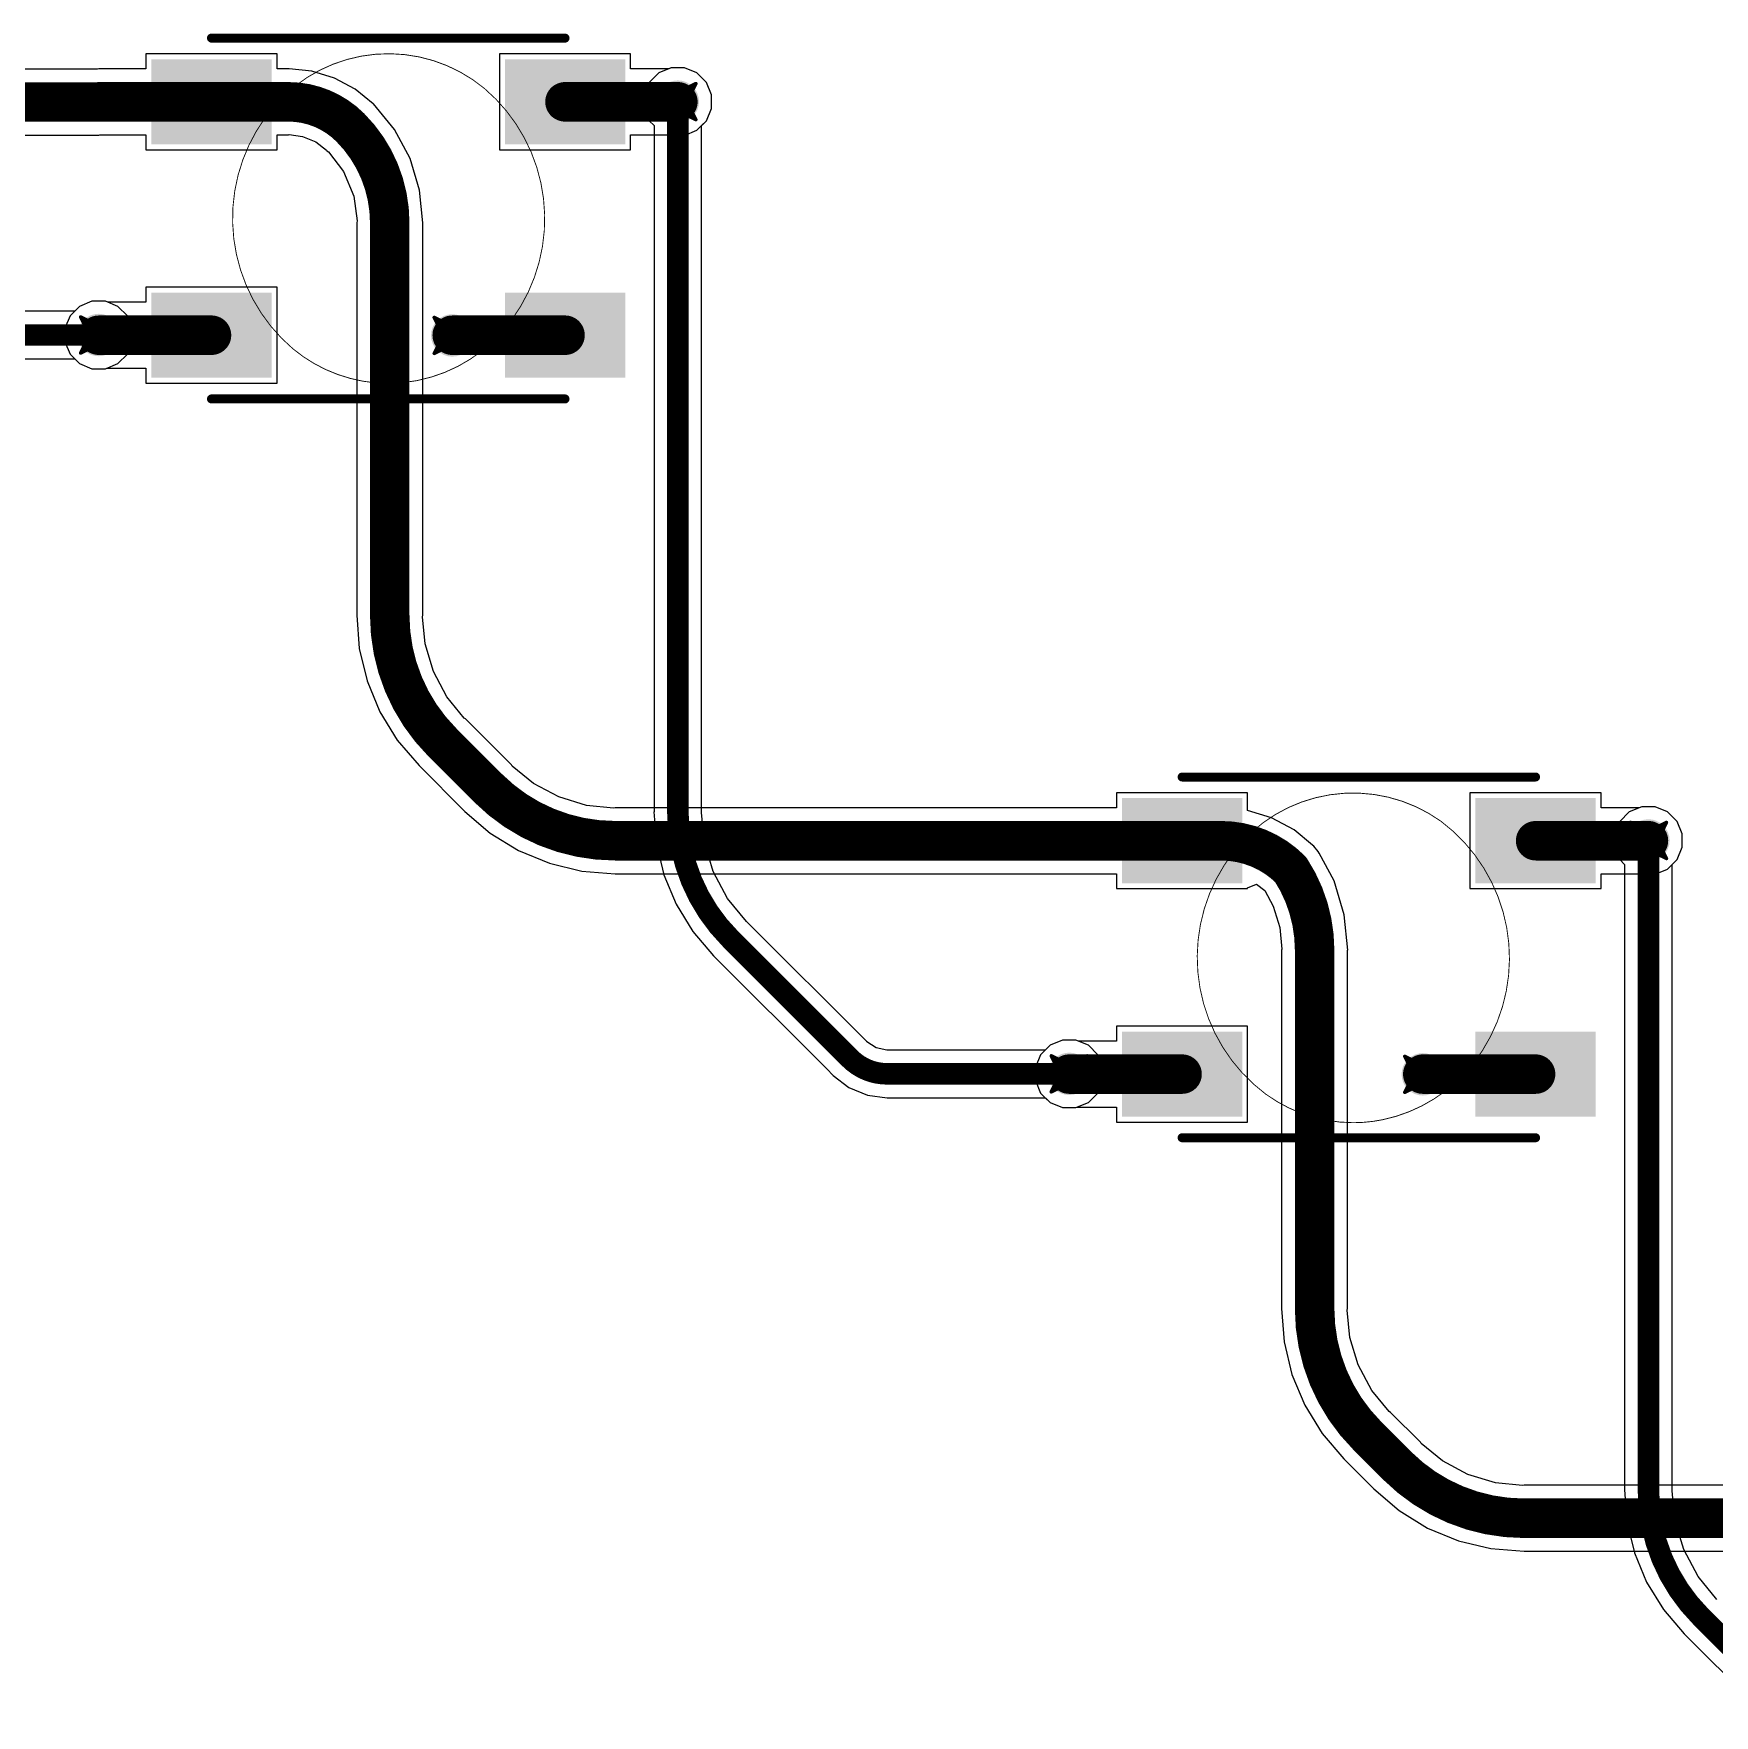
# Model space of a CAD drawing. Header units: inches. Extents: x -11 to 1110, y -7 to 455.
# Drawn here: x 636.42 to 660.19, y 85.65 to 109.43 of the extents above; entities that cross this region are included whole.
import ezdxf

# ---------------------------------------------------------------- set-up
doc = ezdxf.new("R2010")
doc.units = ezdxf.units.IN
for name, color, linetype in [('Bottom Layer', 5, 'Continuous'), ('Drill Drawing', 1, 'Continuous'), ('Mechanical 7', 56, 'Continuous'), ('Top Layer', 1, 'Continuous'), ('Top Overlay', 2, 'Continuous'), ('Top Paste', 8, 'Continuous'), ('Top Solder', 216, 'Continuous'), ('Via Holes', 16, 'Continuous')]:
    doc.layers.add(name, color=color, linetype=linetype)

msp = doc.modelspace()

# ---------------------------------------------------------------- hatches: boundary and pattern name
at = {"layer": 'Bottom Layer'}
h = msp.add_hatch(color=5, dxfattribs=at)
edge = h.paths.add_edge_path()
edge.add_arc((645.527, 108.467), 0.3, 0, 360)
h = msp.add_hatch(color=5, dxfattribs=at)
edge = h.paths.add_edge_path()
edge.add_arc((637.336, 105.167), 0.3, 0, 360)
h = msp.add_hatch(color=5, dxfattribs=at)
edge = h.paths.add_edge_path()
edge.add_arc((642.336, 105.161), 0.3, 0, 360)
h = msp.add_hatch(color=5, dxfattribs=at)
edge = h.paths.add_edge_path()
edge.add_arc((659.254, 98.02), 0.3, 0, 360)
h = msp.add_hatch(color=5, dxfattribs=at)
edge = h.paths.add_edge_path()
edge.add_arc((651.063, 94.72), 0.3, 0, 360)
h = msp.add_hatch(color=5, dxfattribs=at)
edge = h.paths.add_edge_path()
edge.add_arc((656.063, 94.713), 0.3, 0, 360)
at = {"layer": 'Top Layer'}
for points in [[(638.181, 108.964), (639.681, 108.964), (639.681, 107.964), (638.181, 107.964)], [(644.681, 107.964), (643.181, 107.964), (643.181, 108.964), (644.681, 108.964)], [(638.181, 105.664), (639.681, 105.664), (639.681, 104.664), (638.181, 104.664)], [(643.181, 105.664), (644.681, 105.664), (644.681, 104.664), (643.181, 104.664)], [(651.908, 98.516), (653.408, 98.516), (653.408, 97.516), (651.908, 97.516)], [(658.408, 97.516), (656.908, 97.516), (656.908, 98.516), (658.408, 98.516)], [(651.908, 95.216), (653.408, 95.216), (653.408, 94.216), (651.908, 94.216)], [(656.908, 95.216), (658.408, 95.216), (658.408, 94.216), (656.908, 94.216)]]:
    msp.add_hatch(color=1, dxfattribs=at).paths.add_polyline_path(points)
h = msp.add_hatch(color=1, dxfattribs=at)
edge = h.paths.add_edge_path()
edge.add_arc((645.527, 108.467), 0.3, 0, 360)
h = msp.add_hatch(color=1, dxfattribs=at)
edge = h.paths.add_edge_path()
edge.add_arc((637.336, 105.167), 0.3, 0, 360)
h = msp.add_hatch(color=1, dxfattribs=at)
edge = h.paths.add_edge_path()
edge.add_arc((642.336, 105.161), 0.3, 0, 360)
h = msp.add_hatch(color=1, dxfattribs=at)
edge = h.paths.add_edge_path()
edge.add_arc((659.254, 98.02), 0.3, 0, 360)
h = msp.add_hatch(color=1, dxfattribs=at)
edge = h.paths.add_edge_path()
edge.add_arc((651.063, 94.72), 0.3, 0, 360)
h = msp.add_hatch(color=1, dxfattribs=at)
edge = h.paths.add_edge_path()
edge.add_arc((656.063, 94.713), 0.3, 0, 360)
at = {"layer": 'Top Paste'}
for points in [[(638.181, 108.964), (639.681, 108.964), (639.681, 107.964), (638.181, 107.964)], [(644.681, 107.964), (643.181, 107.964), (643.181, 108.964), (644.681, 108.964)], [(638.181, 105.664), (639.681, 105.664), (639.681, 104.664), (638.181, 104.664)], [(643.181, 105.664), (644.681, 105.664), (644.681, 104.664), (643.181, 104.664)], [(651.908, 98.516), (653.408, 98.516), (653.408, 97.516), (651.908, 97.516)], [(658.408, 97.516), (656.908, 97.516), (656.908, 98.516), (658.408, 98.516)], [(651.908, 95.216), (653.408, 95.216), (653.408, 94.216), (651.908, 94.216)], [(656.908, 95.216), (658.408, 95.216), (658.408, 94.216), (656.908, 94.216)]]:
    msp.add_hatch(color=8, dxfattribs=at).paths.add_polyline_path(points)
at = {"layer": 'Top Solder'}
for points in [[(638.08, 109.066), (639.783, 109.066), (639.783, 107.862), (638.08, 107.862)], [(644.783, 107.862), (643.08, 107.862), (643.08, 109.066), (644.783, 109.066)], [(638.08, 105.766), (639.783, 105.766), (639.783, 104.562), (638.08, 104.562)], [(643.08, 105.766), (644.783, 105.766), (644.783, 104.562), (643.08, 104.562)], [(651.807, 98.618), (653.51, 98.618), (653.51, 97.415), (651.807, 97.415)], [(658.51, 97.415), (656.807, 97.415), (656.807, 98.618), (658.51, 98.618)], [(651.807, 95.318), (653.51, 95.318), (653.51, 94.115), (651.807, 94.115)], [(656.807, 95.318), (658.51, 95.318), (658.51, 94.115), (656.807, 94.115)]]:
    msp.add_hatch(color=216, dxfattribs=at).paths.add_polyline_path(points)
at = {"layer": 'Via Holes'}
h = msp.add_hatch(color=7, dxfattribs=at)
edge = h.paths.add_edge_path()
edge.add_arc((645.527, 108.467), 0.15, 0, 360)
h = msp.add_hatch(color=7, dxfattribs=at)
edge = h.paths.add_edge_path()
edge.add_arc((637.336, 105.167), 0.15, 0, 360)
h = msp.add_hatch(color=7, dxfattribs=at)
edge = h.paths.add_edge_path()
edge.add_arc((642.336, 105.161), 0.15, 0, 360)
h = msp.add_hatch(color=7, dxfattribs=at)
edge = h.paths.add_edge_path()
edge.add_arc((659.254, 98.02), 0.15, 0, 360)
h = msp.add_hatch(color=7, dxfattribs=at)
edge = h.paths.add_edge_path()
edge.add_arc((651.063, 94.72), 0.15, 0, 360)
h = msp.add_hatch(color=7, dxfattribs=at)
edge = h.paths.add_edge_path()
edge.add_arc((656.063, 94.713), 0.15, 0, 360)

# ---------------------------------------------------------------- linework, layer by layer
at = {"layer": 'Bottom Layer'}
for p, q in [((645.432, 108.945), (645.256, 108.872)), ((645.622, 108.945), (645.432, 108.945)), ((645.797, 108.872), (645.622, 108.945)), ((645.122, 108.738), (645.049, 108.562)), ((645.256, 108.872), (645.122, 108.738)), ((645.932, 108.738), (645.797, 108.872)), ((646.005, 108.562), (645.932, 108.738)), ((645.049, 108.562), (645.049, 108.372)), ((646.005, 108.372), (646.005, 108.562)), ((645.049, 108.372), (645.122, 108.197)), ((645.122, 108.197), (645.19, 108.128)), ((645.863, 108.128), (645.932, 108.197)), ((645.932, 108.197), (646.005, 108.372)), ((645.19, 108.128), (645.19, 98.424)), ((645.863, 98.424), (645.863, 108.128)), ((637.241, 105.645), (637.065, 105.572)), ((637.431, 105.645), (637.241, 105.645)), ((637.606, 105.572), (637.431, 105.645)), ((636.997, 105.504), (635.633, 105.504)), ((637.065, 105.572), (636.997, 105.504)), ((637.741, 105.438), (637.606, 105.572)), ((637.813, 105.262), (637.741, 105.438)), ((637.813, 105.072), (637.813, 105.262)), ((637.606, 104.762), (637.741, 104.897)), ((637.741, 104.897), (637.813, 105.072)), ((635.633, 104.831), (636.997, 104.831)), ((636.997, 104.831), (637.065, 104.762)), ((637.065, 104.762), (637.241, 104.69)), ((637.241, 104.69), (637.431, 104.69)), ((637.431, 104.69), (637.606, 104.762)), ((659.159, 98.497), (658.983, 98.425)), ((659.349, 98.497), (659.159, 98.497)), ((659.525, 98.425), (659.349, 98.497)), ((645.19, 98.424), (645.188, 98.424)), ((645.188, 98.424), (645.223, 97.974)), ((645.861, 98.41), (645.863, 98.424)), ((645.902, 97.994), (645.861, 98.41)), ((658.849, 98.29), (658.776, 98.115)), ((658.983, 98.425), (658.849, 98.29)), ((659.659, 98.29), (659.525, 98.425)), ((659.732, 98.115), (659.659, 98.29)), ((645.223, 97.974), (645.329, 97.535)), ((646.027, 97.58), (645.902, 97.994)), ((658.776, 98.115), (658.776, 97.925)), ((659.732, 97.925), (659.732, 98.115)), ((658.776, 97.925), (658.849, 97.749)), ((658.849, 97.749), (658.917, 97.681)), ((659.591, 97.681), (659.659, 97.749)), ((659.659, 97.749), (659.732, 97.925)), ((645.329, 97.535), (645.502, 97.117)), ((646.231, 97.198), (646.027, 97.58)), ((658.917, 97.681), (658.917, 88.838)), ((659.591, 88.838), (659.591, 97.681)), ((645.502, 97.117), (645.738, 96.732)), ((646.496, 96.875), (646.231, 97.198)), ((646.509, 96.866), (646.496, 96.875)), ((648.2, 95.175), (646.509, 96.866)), ((645.738, 96.732), (646.031, 96.389)), ((646.031, 96.389), (646.033, 96.39)), ((646.033, 96.39), (647.634, 94.789)), ((648.202, 95.172), (648.2, 95.175)), ((648.331, 95.086), (648.202, 95.172)), ((650.792, 95.125), (650.724, 95.056)), ((650.968, 95.197), (650.792, 95.125)), ((651.158, 95.197), (650.968, 95.197)), ((651.333, 95.125), (651.158, 95.197)), ((651.468, 94.99), (651.333, 95.125)), ((648.483, 95.056), (648.331, 95.086)), ((648.487, 95.056), (648.483, 95.056)), ((650.724, 95.056), (648.487, 95.056)), ((651.54, 94.815), (651.468, 94.99)), ((647.634, 94.789), (647.722, 94.697)), ((647.722, 94.697), (647.722, 94.697)), ((647.722, 94.697), (647.946, 94.525)), ((651.54, 94.625), (651.54, 94.815)), ((647.946, 94.525), (648.207, 94.417)), ((648.207, 94.417), (648.487, 94.38)), ((651.333, 94.315), (651.468, 94.449)), ((651.468, 94.449), (651.54, 94.625)), ((648.487, 94.38), (648.487, 94.383)), ((648.487, 94.383), (650.724, 94.383)), ((650.724, 94.383), (650.792, 94.315)), ((650.792, 94.315), (650.968, 94.242)), ((650.968, 94.242), (651.158, 94.242)), ((651.158, 94.242), (651.333, 94.315)), ((658.917, 88.838), (658.915, 88.838)), ((658.915, 88.838), (658.95, 88.387)), ((659.588, 88.823), (659.591, 88.838)), ((659.629, 88.407), (659.588, 88.823)), ((658.95, 88.387), (659.056, 87.948)), ((659.754, 87.993), (659.629, 88.407)), ((659.958, 87.611), (659.754, 87.993)), ((659.056, 87.948), (659.229, 87.531)), ((659.229, 87.531), (659.465, 87.145)), ((660.223, 87.288), (659.958, 87.611)), ((659.465, 87.145), (659.758, 86.802)), ((659.758, 86.802), (659.76, 86.803)), ((659.76, 86.803), (660.914, 85.649))]:
    msp.add_line(p, q, dxfattribs=at)
for points in [[(645.527, 98.424, 0.305, 0.305, 0), (645.527, 108.467, 0.305, 0.305, 0)], [(635.633, 105.167, 0.305, 0.305, 0), (637.336, 105.167, 0.305, 0.305, 0)], [(646.271, 96.628, 0.305, 0.305, -0.198912), (645.527, 98.424, 0.305, 0.305, 0)], [(659.254, 88.838, 0.305, 0.305, 0), (659.254, 98.02, 0.305, 0.305, 0)], [(646.271, 96.628, 0.305, 0.305, 0), (647.962, 94.937, 0.305, 0.305, 0)], [(648.487, 94.72, 0.305, 0.305, -0.198912), (647.962, 94.937, 0.305, 0.305, 0)], [(648.487, 94.72, 0.305, 0.305, 0), (651.063, 94.72, 0.305, 0.305, 0)], [(659.998, 87.042, 0.305, 0.305, -0.198912), (659.254, 88.838, 0.305, 0.305, 0)], [(659.998, 87.042, 0.305, 0.305, 0), (661.152, 85.887, 0.305, 0.305, 0)]]:
    msp.add_lwpolyline(points, format="xyseb", dxfattribs=at)
for points in [[(645.451, 108.467, 0.152, 0.152, 1), (645.603, 108.467, 0.152, 0.152, 1)], [(637.259, 105.167, 0.152, 0.152, 1), (637.412, 105.167, 0.152, 0.152, 1)], [(645.451, 98.424, 0.152, 0.152, 1), (645.603, 98.424, 0.152, 0.152, 1)], [(645.451, 98.424, 0.152, 0.152, 1), (645.603, 98.424, 0.152, 0.152, 1)], [(659.178, 98.02, 0.152, 0.152, 1), (659.33, 98.02, 0.152, 0.152, 1)], [(646.195, 96.628, 0.152, 0.152, 1), (646.347, 96.628, 0.152, 0.152, 1)], [(646.195, 96.628, 0.152, 0.152, 1), (646.347, 96.628, 0.152, 0.152, 1)], [(647.886, 94.937, 0.152, 0.152, 1), (648.038, 94.937, 0.152, 0.152, 1)], [(647.886, 94.937, 0.152, 0.152, 1), (648.038, 94.937, 0.152, 0.152, 1)], [(648.411, 94.72, 0.152, 0.152, 1), (648.564, 94.72, 0.152, 0.152, 1)], [(648.411, 94.72, 0.152, 0.152, 1), (648.564, 94.72, 0.152, 0.152, 1)], [(650.986, 94.72, 0.152, 0.152, 1), (651.139, 94.72, 0.152, 0.152, 1)], [(659.178, 88.838, 0.152, 0.152, 1), (659.33, 88.838, 0.152, 0.152, 1)], [(659.178, 88.838, 0.152, 0.152, 1), (659.33, 88.838, 0.152, 0.152, 1)], [(659.922, 87.042, 0.152, 0.152, 1), (660.074, 87.042, 0.152, 0.152, 1)], [(659.922, 87.042, 0.152, 0.152, 1), (660.074, 87.042, 0.152, 0.152, 1)]]:
    msp.add_lwpolyline(points, format="xyseb", close=True, dxfattribs=at)
at = {"layer": 'Drill Drawing'}
for points in [[(645.273, 108.721, 0.0508, 0.0508, 0), (645.527, 108.594, 0.0508, 0.0508, 0)], [(645.273, 108.721, 0.0508, 0.0508, 0), (645.4, 108.467, 0.0508, 0.0508, 0)], [(645.527, 108.594, 0.0508, 0.0508, 0), (645.781, 108.721, 0.0508, 0.0508, 0)], [(645.654, 108.467, 0.0508, 0.0508, 0), (645.781, 108.721, 0.0508, 0.0508, 0)], [(645.273, 108.213, 0.0508, 0.0508, 0), (645.4, 108.467, 0.0508, 0.0508, 0)], [(645.654, 108.467, 0.0508, 0.0508, 0), (645.781, 108.213, 0.0508, 0.0508, 0)], [(645.273, 108.213, 0.0508, 0.0508, 0), (645.527, 108.34, 0.0508, 0.0508, 0)], [(645.527, 108.34, 0.0508, 0.0508, 0), (645.781, 108.213, 0.0508, 0.0508, 0)], [(637.082, 105.421, 0.0508, 0.0508, 0), (637.336, 105.294, 0.0508, 0.0508, 0)], [(637.082, 105.421, 0.0508, 0.0508, 0), (637.209, 105.167, 0.0508, 0.0508, 0)], [(637.336, 105.294, 0.0508, 0.0508, 0), (637.59, 105.421, 0.0508, 0.0508, 0)], [(637.463, 105.167, 0.0508, 0.0508, 0), (637.59, 105.421, 0.0508, 0.0508, 0)], [(642.082, 105.415, 0.0508, 0.0508, 0), (642.336, 105.288, 0.0508, 0.0508, 0)], [(642.082, 105.415, 0.0508, 0.0508, 0), (642.209, 105.161, 0.0508, 0.0508, 0)], [(642.336, 105.288, 0.0508, 0.0508, 0), (642.59, 105.415, 0.0508, 0.0508, 0)], [(642.463, 105.161, 0.0508, 0.0508, 0), (642.59, 105.415, 0.0508, 0.0508, 0)], [(637.082, 104.913, 0.0508, 0.0508, 0), (637.209, 105.167, 0.0508, 0.0508, 0)], [(637.463, 105.167, 0.0508, 0.0508, 0), (637.59, 104.913, 0.0508, 0.0508, 0)], [(642.082, 104.907, 0.0508, 0.0508, 0), (642.209, 105.161, 0.0508, 0.0508, 0)], [(642.463, 105.161, 0.0508, 0.0508, 0), (642.59, 104.907, 0.0508, 0.0508, 0)], [(637.082, 104.913, 0.0508, 0.0508, 0), (637.336, 105.04, 0.0508, 0.0508, 0)], [(637.336, 105.04, 0.0508, 0.0508, 0), (637.59, 104.913, 0.0508, 0.0508, 0)], [(642.082, 104.907, 0.0508, 0.0508, 0), (642.336, 105.034, 0.0508, 0.0508, 0)], [(642.336, 105.034, 0.0508, 0.0508, 0), (642.59, 104.907, 0.0508, 0.0508, 0)], [(659, 98.274, 0.0508, 0.0508, 0), (659.254, 98.147, 0.0508, 0.0508, 0)], [(659, 98.274, 0.0508, 0.0508, 0), (659.127, 98.02, 0.0508, 0.0508, 0)], [(659.254, 98.147, 0.0508, 0.0508, 0), (659.508, 98.274, 0.0508, 0.0508, 0)], [(659.381, 98.02, 0.0508, 0.0508, 0), (659.508, 98.274, 0.0508, 0.0508, 0)], [(659, 97.766, 0.0508, 0.0508, 0), (659.127, 98.02, 0.0508, 0.0508, 0)], [(659.381, 98.02, 0.0508, 0.0508, 0), (659.508, 97.766, 0.0508, 0.0508, 0)], [(659, 97.766, 0.0508, 0.0508, 0), (659.254, 97.893, 0.0508, 0.0508, 0)], [(659.254, 97.893, 0.0508, 0.0508, 0), (659.508, 97.766, 0.0508, 0.0508, 0)], [(650.809, 94.974, 0.0508, 0.0508, 0), (651.063, 94.847, 0.0508, 0.0508, 0)], [(650.809, 94.974, 0.0508, 0.0508, 0), (650.936, 94.72, 0.0508, 0.0508, 0)], [(651.063, 94.847, 0.0508, 0.0508, 0), (651.317, 94.974, 0.0508, 0.0508, 0)], [(651.19, 94.72, 0.0508, 0.0508, 0), (651.317, 94.974, 0.0508, 0.0508, 0)], [(655.809, 94.967, 0.0508, 0.0508, 0), (656.063, 94.84, 0.0508, 0.0508, 0)], [(655.809, 94.967, 0.0508, 0.0508, 0), (655.936, 94.713, 0.0508, 0.0508, 0)], [(656.063, 94.84, 0.0508, 0.0508, 0), (656.317, 94.967, 0.0508, 0.0508, 0)], [(656.19, 94.713, 0.0508, 0.0508, 0), (656.317, 94.967, 0.0508, 0.0508, 0)], [(650.809, 94.466, 0.0508, 0.0508, 0), (650.936, 94.72, 0.0508, 0.0508, 0)], [(651.19, 94.72, 0.0508, 0.0508, 0), (651.317, 94.466, 0.0508, 0.0508, 0)], [(655.809, 94.459, 0.0508, 0.0508, 0), (655.936, 94.713, 0.0508, 0.0508, 0)], [(656.19, 94.713, 0.0508, 0.0508, 0), (656.317, 94.459, 0.0508, 0.0508, 0)], [(650.809, 94.466, 0.0508, 0.0508, 0), (651.063, 94.593, 0.0508, 0.0508, 0)], [(651.063, 94.593, 0.0508, 0.0508, 0), (651.317, 94.466, 0.0508, 0.0508, 0)], [(655.809, 94.459, 0.0508, 0.0508, 0), (656.063, 94.586, 0.0508, 0.0508, 0)], [(656.063, 94.586, 0.0508, 0.0508, 0), (656.317, 94.459, 0.0508, 0.0508, 0)]]:
    msp.add_lwpolyline(points, format="xyseb", dxfattribs=at)
for points in [[(645.26, 108.721, 0.0254, 0.0254, 1), (645.286, 108.721, 0.0254, 0.0254, 1)], [(645.26, 108.721, 0.0254, 0.0254, 1), (645.286, 108.721, 0.0254, 0.0254, 1)], [(645.768, 108.721, 0.0254, 0.0254, 1), (645.794, 108.721, 0.0254, 0.0254, 1)], [(645.768, 108.721, 0.0254, 0.0254, 1), (645.794, 108.721, 0.0254, 0.0254, 1)], [(645.387, 108.467, 0.0254, 0.0254, 1), (645.413, 108.467, 0.0254, 0.0254, 1)], [(645.387, 108.467, 0.0254, 0.0254, 1), (645.413, 108.467, 0.0254, 0.0254, 1)], [(645.514, 108.594, 0.0254, 0.0254, 1), (645.54, 108.594, 0.0254, 0.0254, 1)], [(645.514, 108.594, 0.0254, 0.0254, 1), (645.54, 108.594, 0.0254, 0.0254, 1)], [(645.641, 108.467, 0.0254, 0.0254, 1), (645.667, 108.467, 0.0254, 0.0254, 1)], [(645.641, 108.467, 0.0254, 0.0254, 1), (645.667, 108.467, 0.0254, 0.0254, 1)], [(645.26, 108.213, 0.0254, 0.0254, 1), (645.286, 108.213, 0.0254, 0.0254, 1)], [(645.26, 108.213, 0.0254, 0.0254, 1), (645.286, 108.213, 0.0254, 0.0254, 1)], [(645.514, 108.34, 0.0254, 0.0254, 1), (645.54, 108.34, 0.0254, 0.0254, 1)], [(645.514, 108.34, 0.0254, 0.0254, 1), (645.54, 108.34, 0.0254, 0.0254, 1)], [(645.768, 108.213, 0.0254, 0.0254, 1), (645.794, 108.213, 0.0254, 0.0254, 1)], [(645.768, 108.213, 0.0254, 0.0254, 1), (645.794, 108.213, 0.0254, 0.0254, 1)], [(637.069, 105.421, 0.0254, 0.0254, 1), (637.094, 105.421, 0.0254, 0.0254, 1)], [(637.069, 105.421, 0.0254, 0.0254, 1), (637.094, 105.421, 0.0254, 0.0254, 1)], [(637.577, 105.421, 0.0254, 0.0254, 1), (637.602, 105.421, 0.0254, 0.0254, 1)], [(637.577, 105.421, 0.0254, 0.0254, 1), (637.602, 105.421, 0.0254, 0.0254, 1)], [(642.069, 105.415, 0.0254, 0.0254, 1), (642.094, 105.415, 0.0254, 0.0254, 1)], [(642.069, 105.415, 0.0254, 0.0254, 1), (642.094, 105.415, 0.0254, 0.0254, 1)], [(642.577, 105.415, 0.0254, 0.0254, 1), (642.602, 105.415, 0.0254, 0.0254, 1)], [(642.577, 105.415, 0.0254, 0.0254, 1), (642.602, 105.415, 0.0254, 0.0254, 1)], [(637.196, 105.167, 0.0254, 0.0254, 1), (637.221, 105.167, 0.0254, 0.0254, 1)], [(637.196, 105.167, 0.0254, 0.0254, 1), (637.221, 105.167, 0.0254, 0.0254, 1)], [(637.323, 105.294, 0.0254, 0.0254, 1), (637.348, 105.294, 0.0254, 0.0254, 1)], [(637.323, 105.294, 0.0254, 0.0254, 1), (637.348, 105.294, 0.0254, 0.0254, 1)], [(637.45, 105.167, 0.0254, 0.0254, 1), (637.475, 105.167, 0.0254, 0.0254, 1)], [(637.45, 105.167, 0.0254, 0.0254, 1), (637.475, 105.167, 0.0254, 0.0254, 1)], [(642.196, 105.161, 0.0254, 0.0254, 1), (642.221, 105.161, 0.0254, 0.0254, 1)], [(642.196, 105.161, 0.0254, 0.0254, 1), (642.221, 105.161, 0.0254, 0.0254, 1)], [(642.323, 105.288, 0.0254, 0.0254, 1), (642.348, 105.288, 0.0254, 0.0254, 1)], [(642.323, 105.288, 0.0254, 0.0254, 1), (642.348, 105.288, 0.0254, 0.0254, 1)], [(642.45, 105.161, 0.0254, 0.0254, 1), (642.475, 105.161, 0.0254, 0.0254, 1)], [(642.45, 105.161, 0.0254, 0.0254, 1), (642.475, 105.161, 0.0254, 0.0254, 1)], [(637.069, 104.913, 0.0254, 0.0254, 1), (637.094, 104.913, 0.0254, 0.0254, 1)], [(637.069, 104.913, 0.0254, 0.0254, 1), (637.094, 104.913, 0.0254, 0.0254, 1)], [(637.323, 105.04, 0.0254, 0.0254, 1), (637.348, 105.04, 0.0254, 0.0254, 1)], [(637.323, 105.04, 0.0254, 0.0254, 1), (637.348, 105.04, 0.0254, 0.0254, 1)], [(637.577, 104.913, 0.0254, 0.0254, 1), (637.602, 104.913, 0.0254, 0.0254, 1)], [(637.577, 104.913, 0.0254, 0.0254, 1), (637.602, 104.913, 0.0254, 0.0254, 1)], [(642.069, 104.907, 0.0254, 0.0254, 1), (642.094, 104.907, 0.0254, 0.0254, 1)], [(642.069, 104.907, 0.0254, 0.0254, 1), (642.094, 104.907, 0.0254, 0.0254, 1)], [(642.323, 105.034, 0.0254, 0.0254, 1), (642.348, 105.034, 0.0254, 0.0254, 1)], [(642.323, 105.034, 0.0254, 0.0254, 1), (642.348, 105.034, 0.0254, 0.0254, 1)], [(642.577, 104.907, 0.0254, 0.0254, 1), (642.602, 104.907, 0.0254, 0.0254, 1)], [(642.577, 104.907, 0.0254, 0.0254, 1), (642.602, 104.907, 0.0254, 0.0254, 1)], [(658.987, 98.274, 0.0254, 0.0254, 1), (659.013, 98.274, 0.0254, 0.0254, 1)], [(658.987, 98.274, 0.0254, 0.0254, 1), (659.013, 98.274, 0.0254, 0.0254, 1)], [(659.495, 98.274, 0.0254, 0.0254, 1), (659.521, 98.274, 0.0254, 0.0254, 1)], [(659.495, 98.274, 0.0254, 0.0254, 1), (659.521, 98.274, 0.0254, 0.0254, 1)], [(659.114, 98.02, 0.0254, 0.0254, 1), (659.14, 98.02, 0.0254, 0.0254, 1)], [(659.114, 98.02, 0.0254, 0.0254, 1), (659.14, 98.02, 0.0254, 0.0254, 1)], [(659.241, 98.147, 0.0254, 0.0254, 1), (659.267, 98.147, 0.0254, 0.0254, 1)], [(659.241, 98.147, 0.0254, 0.0254, 1), (659.267, 98.147, 0.0254, 0.0254, 1)], [(659.368, 98.02, 0.0254, 0.0254, 1), (659.394, 98.02, 0.0254, 0.0254, 1)], [(659.368, 98.02, 0.0254, 0.0254, 1), (659.394, 98.02, 0.0254, 0.0254, 1)], [(658.987, 97.766, 0.0254, 0.0254, 1), (659.013, 97.766, 0.0254, 0.0254, 1)], [(658.987, 97.766, 0.0254, 0.0254, 1), (659.013, 97.766, 0.0254, 0.0254, 1)], [(659.241, 97.893, 0.0254, 0.0254, 1), (659.267, 97.893, 0.0254, 0.0254, 1)], [(659.241, 97.893, 0.0254, 0.0254, 1), (659.267, 97.893, 0.0254, 0.0254, 1)], [(659.495, 97.766, 0.0254, 0.0254, 1), (659.521, 97.766, 0.0254, 0.0254, 1)], [(659.495, 97.766, 0.0254, 0.0254, 1), (659.521, 97.766, 0.0254, 0.0254, 1)], [(650.796, 94.974, 0.0254, 0.0254, 1), (650.821, 94.974, 0.0254, 0.0254, 1)], [(650.796, 94.974, 0.0254, 0.0254, 1), (650.821, 94.974, 0.0254, 0.0254, 1)], [(651.304, 94.974, 0.0254, 0.0254, 1), (651.329, 94.974, 0.0254, 0.0254, 1)], [(651.304, 94.974, 0.0254, 0.0254, 1), (651.329, 94.974, 0.0254, 0.0254, 1)], [(655.796, 94.967, 0.0254, 0.0254, 1), (655.821, 94.967, 0.0254, 0.0254, 1)], [(655.796, 94.967, 0.0254, 0.0254, 1), (655.821, 94.967, 0.0254, 0.0254, 1)], [(656.304, 94.967, 0.0254, 0.0254, 1), (656.329, 94.967, 0.0254, 0.0254, 1)], [(656.304, 94.967, 0.0254, 0.0254, 1), (656.329, 94.967, 0.0254, 0.0254, 1)], [(650.923, 94.72, 0.0254, 0.0254, 1), (650.948, 94.72, 0.0254, 0.0254, 1)], [(650.923, 94.72, 0.0254, 0.0254, 1), (650.948, 94.72, 0.0254, 0.0254, 1)], [(651.05, 94.847, 0.0254, 0.0254, 1), (651.075, 94.847, 0.0254, 0.0254, 1)], [(651.05, 94.847, 0.0254, 0.0254, 1), (651.075, 94.847, 0.0254, 0.0254, 1)], [(651.177, 94.72, 0.0254, 0.0254, 1), (651.202, 94.72, 0.0254, 0.0254, 1)], [(651.177, 94.72, 0.0254, 0.0254, 1), (651.202, 94.72, 0.0254, 0.0254, 1)], [(655.923, 94.713, 0.0254, 0.0254, 1), (655.948, 94.713, 0.0254, 0.0254, 1)], [(655.923, 94.713, 0.0254, 0.0254, 1), (655.948, 94.713, 0.0254, 0.0254, 1)], [(656.05, 94.84, 0.0254, 0.0254, 1), (656.075, 94.84, 0.0254, 0.0254, 1)], [(656.05, 94.84, 0.0254, 0.0254, 1), (656.075, 94.84, 0.0254, 0.0254, 1)], [(656.177, 94.713, 0.0254, 0.0254, 1), (656.202, 94.713, 0.0254, 0.0254, 1)], [(656.177, 94.713, 0.0254, 0.0254, 1), (656.202, 94.713, 0.0254, 0.0254, 1)], [(650.796, 94.466, 0.0254, 0.0254, 1), (650.821, 94.466, 0.0254, 0.0254, 1)], [(650.796, 94.466, 0.0254, 0.0254, 1), (650.821, 94.466, 0.0254, 0.0254, 1)], [(651.05, 94.593, 0.0254, 0.0254, 1), (651.075, 94.593, 0.0254, 0.0254, 1)], [(651.05, 94.593, 0.0254, 0.0254, 1), (651.075, 94.593, 0.0254, 0.0254, 1)], [(651.304, 94.466, 0.0254, 0.0254, 1), (651.329, 94.466, 0.0254, 0.0254, 1)], [(651.304, 94.466, 0.0254, 0.0254, 1), (651.329, 94.466, 0.0254, 0.0254, 1)], [(655.796, 94.459, 0.0254, 0.0254, 1), (655.821, 94.459, 0.0254, 0.0254, 1)], [(655.796, 94.459, 0.0254, 0.0254, 1), (655.821, 94.459, 0.0254, 0.0254, 1)], [(656.05, 94.586, 0.0254, 0.0254, 1), (656.075, 94.586, 0.0254, 0.0254, 1)], [(656.05, 94.586, 0.0254, 0.0254, 1), (656.075, 94.586, 0.0254, 0.0254, 1)], [(656.304, 94.459, 0.0254, 0.0254, 1), (656.329, 94.459, 0.0254, 0.0254, 1)], [(656.304, 94.459, 0.0254, 0.0254, 1), (656.329, 94.459, 0.0254, 0.0254, 1)]]:
    msp.add_lwpolyline(points, format="xyseb", close=True, dxfattribs=at)
at = {"layer": 'Mechanical 7'}
for points in [[(639.692, 108.242, 0.0127, 0.0127, -0.437391), (642.789, 108.655, 0.0127, 0.0127, 0)], [(642.789, 108.655, 0.0127, 0.0127, -0.392906), (643.18, 105.385, 0.0127, 0.0127, 0)], [(640.085, 104.97, 0.0127, 0.0127, -0.392372), (639.692, 108.242, 0.0127, 0.0127, 0)], [(643.18, 105.385, 0.0127, 0.0127, -0.240314), (641.436, 104.482, 0.0127, 0.0127, 0)], [(641.436, 104.482, 0.0127, 0.0127, -0.174377), (640.085, 104.97, 0.0127, 0.0127, 0)], [(653.255, 97.67, 0.0127, 0.0127, -0.435545), (656.319, 98.292, 0.0127, 0.0127, 0)], [(656.319, 98.292, 0.0127, 0.0127, -0.39271), (656.908, 95.052, 0.0127, 0.0127, 0)], [(653.842, 94.433, 0.0127, 0.0127, -0.393696), (653.255, 97.67, 0.0127, 0.0127, 0)], [(656.908, 95.052, 0.0127, 0.0127, -0.202916), (655.5, 94.072, 0.0127, 0.0127, 0)], [(655.079, 94.029, 0.0127, 0.0127, -0.157716), (653.842, 94.433, 0.0127, 0.0127, 0)], [(655.5, 94.072, 0.0127, 0.0127, -0.050471), (655.079, 94.029, 0.0127, 0.0127, 0)]]:
    msp.add_lwpolyline(points, format="xyseb", dxfattribs=at)
for points in [[(642.786, 108.655, 0.00635, 0.00635, 1), (642.792, 108.655, 0.00635, 0.00635, 1)], [(642.786, 108.655, 0.00635, 0.00635, 1), (642.792, 108.655, 0.00635, 0.00635, 1)], [(639.689, 108.242, 0.00635, 0.00635, 1), (639.695, 108.242, 0.00635, 0.00635, 1)], [(639.689, 108.242, 0.00635, 0.00635, 1), (639.695, 108.242, 0.00635, 0.00635, 1)], [(643.176, 105.385, 0.00635, 0.00635, 1), (643.183, 105.385, 0.00635, 0.00635, 1)], [(643.176, 105.385, 0.00635, 0.00635, 1), (643.183, 105.385, 0.00635, 0.00635, 1)], [(640.082, 104.97, 0.00635, 0.00635, 1), (640.089, 104.97, 0.00635, 0.00635, 1)], [(640.082, 104.97, 0.00635, 0.00635, 1), (640.089, 104.97, 0.00635, 0.00635, 1)], [(641.433, 104.482, 0.00635, 0.00635, 1), (641.439, 104.482, 0.00635, 0.00635, 1)], [(641.433, 104.482, 0.00635, 0.00635, 1), (641.439, 104.482, 0.00635, 0.00635, 1)], [(656.316, 98.292, 0.00635, 0.00635, 1), (656.322, 98.292, 0.00635, 0.00635, 1)], [(656.316, 98.292, 0.00635, 0.00635, 1), (656.322, 98.292, 0.00635, 0.00635, 1)], [(653.252, 97.67, 0.00635, 0.00635, 1), (653.259, 97.67, 0.00635, 0.00635, 1)], [(653.252, 97.67, 0.00635, 0.00635, 1), (653.259, 97.67, 0.00635, 0.00635, 1)], [(656.904, 95.052, 0.00635, 0.00635, 1), (656.911, 95.052, 0.00635, 0.00635, 1)], [(656.904, 95.052, 0.00635, 0.00635, 1), (656.911, 95.052, 0.00635, 0.00635, 1)], [(653.838, 94.433, 0.00635, 0.00635, 1), (653.845, 94.433, 0.00635, 0.00635, 1)], [(653.838, 94.433, 0.00635, 0.00635, 1), (653.845, 94.433, 0.00635, 0.00635, 1)], [(655.076, 94.029, 0.00635, 0.00635, 1), (655.082, 94.029, 0.00635, 0.00635, 1)], [(655.076, 94.029, 0.00635, 0.00635, 1), (655.082, 94.029, 0.00635, 0.00635, 1)], [(655.497, 94.072, 0.00635, 0.00635, 1), (655.503, 94.072, 0.00635, 0.00635, 1)], [(655.497, 94.072, 0.00635, 0.00635, 1), (655.503, 94.072, 0.00635, 0.00635, 1)]]:
    msp.add_lwpolyline(points, format="xyseb", close=True, dxfattribs=at)
at = {"layer": 'Top Layer'}
for p, q in [((637.319, 108.927), (631.401, 108.927)), ((637.336, 108.93), (637.319, 108.927)), ((638.003, 108.93), (637.336, 108.93)), ((639.859, 109.142), (638.003, 109.142)), ((638.003, 109.142), (638.003, 108.93)), ((639.859, 108.93), (639.859, 109.142)), ((640.02, 108.93), (639.859, 108.93)), ((640.028, 108.929), (640.02, 108.93)), ((640.352, 108.897), (640.028, 108.929)), ((644.859, 109.142), (643.003, 109.142)), ((643.003, 109.142), (643.003, 107.786)), ((644.859, 108.93), (644.859, 109.142)), ((645.395, 108.93), (644.859, 108.93)), ((645.432, 108.945), (645.395, 108.93)), ((645.622, 108.945), (645.432, 108.945)), ((645.797, 108.872), (645.622, 108.945)), ((640.67, 108.8), (640.352, 108.897)), ((640.964, 108.643), (640.67, 108.8)), ((645.932, 108.738), (645.797, 108.872)), ((646.005, 108.562), (645.932, 108.738)), ((641.216, 108.436), (640.964, 108.643)), ((641.222, 108.432), (641.216, 108.436)), ((641.224, 108.434), (641.222, 108.432)), ((641.52, 108.074), (641.224, 108.434)), ((646.005, 108.372), (646.005, 108.562)), ((645.797, 108.062), (645.932, 108.197)), ((645.932, 108.197), (646.005, 108.372)), ((631.401, 107.994), (637.336, 107.994)), ((637.336, 107.994), (637.353, 107.998)), ((637.353, 107.998), (638.003, 107.998)), ((638.003, 107.998), (638.003, 107.786)), ((639.859, 107.786), (639.859, 107.998)), ((639.859, 107.998), (640.02, 107.998)), ((640.02, 107.998), (640.029, 108)), ((640.029, 108), (640.219, 107.974)), ((640.219, 107.974), (640.405, 107.897)), ((641.739, 107.663), (641.52, 108.074)), ((644.859, 107.786), (644.859, 107.998)), ((644.859, 107.998), (645.412, 107.998)), ((645.412, 107.998), (645.432, 107.99)), ((645.432, 107.99), (645.622, 107.99)), ((645.622, 107.99), (645.797, 108.062)), ((638.003, 107.786), (639.859, 107.786)), ((640.405, 107.897), (640.558, 107.78)), ((640.558, 107.78), (640.563, 107.773)), ((640.563, 107.773), (640.585, 107.758)), ((640.585, 107.758), (640.8, 107.479)), ((643.003, 107.786), (644.859, 107.786)), ((641.875, 107.217), (641.739, 107.663)), ((640.8, 107.479), (640.945, 107.129)), ((640.945, 107.129), (640.991, 106.78)), ((641.92, 106.753), (641.875, 107.217)), ((640.991, 106.78), (640.985, 106.753)), ((640.985, 106.753), (640.985, 101.204)), ((641.918, 101.204), (641.918, 106.753)), ((641.918, 106.753), (641.92, 106.753)), ((639.859, 105.842), (638.003, 105.842)), ((638.003, 105.842), (638.003, 105.63)), ((639.859, 104.486), (639.859, 105.842)), ((637.241, 105.645), (637.065, 105.572)), ((637.431, 105.645), (637.241, 105.645)), ((637.467, 105.63), (637.431, 105.645)), ((638.003, 105.63), (637.467, 105.63)), ((636.93, 105.438), (636.858, 105.262)), ((637.065, 105.572), (636.93, 105.438)), ((636.858, 105.262), (636.858, 105.072)), ((636.858, 105.072), (636.93, 104.897)), ((636.93, 104.897), (637.065, 104.762)), ((637.065, 104.762), (637.241, 104.69)), ((637.241, 104.69), (637.431, 104.69)), ((637.431, 104.69), (637.451, 104.698)), ((637.451, 104.698), (638.003, 104.698)), ((638.003, 104.698), (638.003, 104.486)), ((638.003, 104.486), (639.859, 104.486)), ((640.985, 101.204), (640.985, 101.204)), ((640.985, 101.204), (641.022, 100.734)), ((641.914, 101.183), (641.918, 101.204)), ((641.951, 100.798), (641.914, 101.183)), ((641.022, 100.734), (641.132, 100.275)), ((642.07, 100.408), (641.951, 100.798)), ((642.262, 100.049), (642.07, 100.408)), ((641.132, 100.275), (641.313, 99.839)), ((642.507, 99.75), (642.262, 100.049)), ((641.313, 99.839), (641.559, 99.437)), ((642.525, 99.738), (642.507, 99.75)), ((643.173, 99.09), (642.525, 99.738)), ((641.559, 99.437), (641.866, 99.078)), ((641.866, 99.078), (641.866, 99.079)), ((641.866, 99.079), (642.514, 98.431)), ((643.185, 99.072), (643.173, 99.09)), ((643.484, 98.827), (643.185, 99.072)), ((643.844, 98.635), (643.484, 98.827)), ((653.586, 98.694), (651.73, 98.694)), ((651.73, 98.694), (651.73, 98.482)), ((653.586, 98.442), (653.586, 98.694)), ((658.586, 98.694), (656.73, 98.694)), ((656.73, 98.694), (656.73, 97.339)), ((658.586, 98.482), (658.586, 98.694)), ((644.234, 98.516), (643.844, 98.635)), ((644.619, 98.478), (644.234, 98.516)), ((644.64, 98.482), (644.619, 98.478)), ((651.73, 98.482), (644.64, 98.482)), ((659.123, 98.482), (658.586, 98.482)), ((659.159, 98.497), (659.123, 98.482)), ((659.349, 98.497), (659.159, 98.497)), ((659.525, 98.425), (659.349, 98.497)), ((642.514, 98.431), (642.514, 98.43)), ((642.514, 98.43), (642.872, 98.124)), ((653.921, 98.341), (653.586, 98.442)), ((654.242, 98.169), (653.921, 98.341)), ((659.659, 98.29), (659.525, 98.425)), ((659.732, 98.115), (659.659, 98.29)), ((642.872, 98.124), (643.275, 97.878)), ((654.505, 97.953), (654.242, 98.169)), ((659.732, 97.925), (659.732, 98.115)), ((643.275, 97.878), (643.711, 97.697)), ((654.524, 97.938), (654.505, 97.953)), ((654.585, 97.863), (654.524, 97.938)), ((654.524, 97.938), (654.524, 97.938)), ((654.597, 97.841), (654.585, 97.863)), ((654.808, 97.447), (654.597, 97.841)), ((659.525, 97.615), (659.659, 97.749)), ((659.659, 97.749), (659.732, 97.925)), ((643.711, 97.697), (644.169, 97.587)), ((644.169, 97.587), (644.64, 97.55)), ((644.64, 97.55), (644.64, 97.55)), ((644.64, 97.55), (651.73, 97.55)), ((651.73, 97.55), (651.73, 97.339)), ((658.586, 97.339), (658.586, 97.55)), ((658.586, 97.55), (659.139, 97.55)), ((659.139, 97.55), (659.159, 97.542)), ((659.159, 97.542), (659.349, 97.542)), ((659.349, 97.542), (659.525, 97.615)), ((651.73, 97.339), (653.586, 97.339)), ((653.586, 97.348), (653.713, 97.4)), ((653.586, 97.339), (653.586, 97.348)), ((653.713, 97.4), (653.829, 97.311)), ((653.829, 97.311), (653.947, 97.09)), ((654.953, 96.968), (654.808, 97.447)), ((656.73, 97.339), (658.586, 97.339)), ((653.947, 97.09), (654.039, 96.787)), ((654.039, 96.787), (654.069, 96.484)), ((655.002, 96.471), (654.953, 96.968)), ((654.069, 96.484), (654.066, 96.471)), ((654.066, 96.471), (654.066, 91.4)), ((654.999, 91.4), (654.999, 96.471)), ((654.999, 96.471), (655.002, 96.471)), ((653.586, 95.394), (651.73, 95.394)), ((651.73, 95.394), (651.73, 95.182)), ((653.586, 94.039), (653.586, 95.394)), ((650.792, 95.125), (650.658, 94.99)), ((650.968, 95.197), (650.792, 95.125)), ((651.158, 95.197), (650.968, 95.197)), ((651.194, 95.182), (651.158, 95.197)), ((651.73, 95.182), (651.194, 95.182)), ((650.658, 94.99), (650.585, 94.815)), ((650.585, 94.815), (650.585, 94.625)), ((650.585, 94.625), (650.658, 94.449)), ((650.658, 94.449), (650.792, 94.315)), ((650.792, 94.315), (650.968, 94.242)), ((650.968, 94.242), (651.158, 94.242)), ((651.158, 94.242), (651.178, 94.25)), ((651.178, 94.25), (651.73, 94.25)), ((651.73, 94.25), (651.73, 94.039)), ((651.73, 94.039), (653.586, 94.039)), ((654.066, 91.4), (654.066, 91.4)), ((654.066, 91.4), (654.103, 90.93)), ((654.995, 91.379), (654.999, 91.4)), ((655.032, 90.994), (654.995, 91.379)), ((654.103, 90.93), (654.213, 90.471)), ((655.151, 90.604), (655.032, 90.994)), ((655.343, 90.244), (655.151, 90.604)), ((654.213, 90.471), (654.394, 90.035)), ((655.588, 89.945), (655.343, 90.244)), ((654.394, 90.035), (654.64, 89.633)), ((655.606, 89.933), (655.588, 89.945)), ((656.03, 89.51), (655.606, 89.933)), ((654.64, 89.633), (654.947, 89.274)), ((656.042, 89.492), (656.03, 89.51)), ((656.341, 89.247), (656.042, 89.492)), ((654.947, 89.274), (654.947, 89.274)), ((654.947, 89.274), (655.37, 88.851)), ((656.7, 89.055), (656.341, 89.247)), ((657.09, 88.936), (656.7, 89.055)), ((657.475, 88.898), (657.09, 88.936)), ((655.37, 88.851), (655.37, 88.851)), ((655.37, 88.851), (655.37, 88.85)), ((655.37, 88.85), (655.729, 88.544)), ((657.496, 88.902), (657.475, 88.898)), ((665.206, 88.902), (657.496, 88.902)), ((655.729, 88.544), (656.131, 88.298)), ((656.131, 88.298), (656.567, 88.117)), ((656.567, 88.117), (657.026, 88.007)), ((657.026, 88.007), (657.496, 87.97)), ((657.496, 87.97), (657.496, 87.97)), ((657.496, 87.97), (665.223, 87.97))]:
    msp.add_line(p, q, dxfattribs=at)
for points in [[(631.401, 108.461, 0.559, 0.559, 0), (637.336, 108.461, 0.559, 0.559, 0)], [(637.336, 108.464, 0.559, 0.559, 0), (638.931, 108.464, 0.559, 0.559, 0)], [(638.931, 108.464, 0.559, 0.559, 0), (640.02, 108.464, 0.559, 0.559, 0)], [(640.02, 108.464, 0.559, 0.559, -0.198912), (640.893, 108.102, 0.559, 0.559, 0)], [(643.931, 108.464, 0.559, 0.559, 0), (645.527, 108.464, 0.559, 0.559, 0)], [(640.893, 108.102, 0.559, 0.559, -0.198912), (641.452, 106.753, 0.559, 0.559, 0)], [(641.452, 101.204, 0.559, 0.559, 0), (641.452, 106.753, 0.559, 0.559, 0)], [(637.336, 105.164, 0.559, 0.559, 0), (638.931, 105.164, 0.559, 0.559, 0)], [(642.336, 105.164, 0.559, 0.559, 0), (643.931, 105.164, 0.559, 0.559, 0)], [(642.196, 99.408, 0.559, 0.559, -0.198912), (641.452, 101.204, 0.559, 0.559, 0)], [(642.196, 99.408, 0.559, 0.559, 0), (642.844, 98.76, 0.559, 0.559, 0)], [(644.64, 98.016, 0.559, 0.559, -0.198912), (642.844, 98.76, 0.559, 0.559, 0)], [(644.64, 98.016, 0.559, 0.559, 0), (652.658, 98.016, 0.559, 0.559, 0)], [(652.658, 98.016, 0.559, 0.559, 0), (653.209, 98.016, 0.559, 0.559, 0)], [(653.209, 98.016, 0.559, 0.559, -0.198912), (654.194, 97.608, 0.559, 0.559, 0)], [(657.658, 98.016, 0.559, 0.559, 0), (659.254, 98.016, 0.559, 0.559, 0)], [(654.194, 97.608, 0.559, 0.559, -0.145546), (654.533, 96.471, 0.559, 0.559, 0)], [(654.533, 91.4, 0.559, 0.559, 0), (654.533, 96.471, 0.559, 0.559, 0)], [(651.063, 94.716, 0.559, 0.559, 0), (652.658, 94.716, 0.559, 0.559, 0)], [(656.063, 94.716, 0.559, 0.559, 0), (657.658, 94.716, 0.559, 0.559, 0)], [(655.277, 89.604, 0.559, 0.559, -0.198912), (654.533, 91.4, 0.559, 0.559, 0)], [(655.277, 89.604, 0.559, 0.559, 0), (655.7, 89.18, 0.559, 0.559, 0)], [(657.496, 88.436, 0.559, 0.559, -0.198912), (655.7, 89.18, 0.559, 0.559, 0)], [(657.496, 88.436, 0.559, 0.559, 0), (665.223, 88.436, 0.559, 0.559, 0)]]:
    msp.add_lwpolyline(points, format="xyseb", dxfattribs=at)
for points in [[(637.196, 108.464, 0.279, 0.279, 1), (637.475, 108.464, 0.279, 0.279, 1)], [(637.196, 108.461, 0.279, 0.279, 1), (637.475, 108.461, 0.279, 0.279, 1)], [(638.791, 108.464, 0.279, 0.279, 1), (639.071, 108.464, 0.279, 0.279, 1)], [(638.791, 108.464, 0.279, 0.279, 1), (639.071, 108.464, 0.279, 0.279, 1)], [(639.88, 108.464, 0.279, 0.279, 1), (640.16, 108.464, 0.279, 0.279, 1)], [(639.88, 108.464, 0.279, 0.279, 1), (640.16, 108.464, 0.279, 0.279, 1)], [(643.791, 108.464, 0.279, 0.279, 1), (644.071, 108.464, 0.279, 0.279, 1)], [(645.387, 108.464, 0.279, 0.279, 1), (645.667, 108.464, 0.279, 0.279, 1)], [(640.753, 108.102, 0.279, 0.279, 1), (641.033, 108.102, 0.279, 0.279, 1)], [(640.753, 108.102, 0.279, 0.279, 1), (641.033, 108.102, 0.279, 0.279, 1)], [(641.312, 106.753, 0.279, 0.279, 1), (641.591, 106.753, 0.279, 0.279, 1)], [(641.312, 106.753, 0.279, 0.279, 1), (641.591, 106.753, 0.279, 0.279, 1)], [(637.196, 105.164, 0.279, 0.279, 1), (637.475, 105.164, 0.279, 0.279, 1)], [(638.791, 105.164, 0.279, 0.279, 1), (639.071, 105.164, 0.279, 0.279, 1)], [(642.196, 105.164, 0.279, 0.279, 1), (642.475, 105.164, 0.279, 0.279, 1)], [(643.791, 105.164, 0.279, 0.279, 1), (644.071, 105.164, 0.279, 0.279, 1)], [(641.312, 101.204, 0.279, 0.279, 1), (641.591, 101.204, 0.279, 0.279, 1)], [(641.312, 101.204, 0.279, 0.279, 1), (641.591, 101.204, 0.279, 0.279, 1)], [(642.056, 99.408, 0.279, 0.279, 1), (642.335, 99.408, 0.279, 0.279, 1)], [(642.056, 99.408, 0.279, 0.279, 1), (642.335, 99.408, 0.279, 0.279, 1)], [(642.704, 98.76, 0.279, 0.279, 1), (642.983, 98.76, 0.279, 0.279, 1)], [(642.704, 98.76, 0.279, 0.279, 1), (642.983, 98.76, 0.279, 0.279, 1)], [(644.5, 98.016, 0.279, 0.279, 1), (644.779, 98.016, 0.279, 0.279, 1)], [(644.5, 98.016, 0.279, 0.279, 1), (644.779, 98.016, 0.279, 0.279, 1)], [(652.519, 98.016, 0.279, 0.279, 1), (652.798, 98.016, 0.279, 0.279, 1)], [(652.519, 98.016, 0.279, 0.279, 1), (652.798, 98.016, 0.279, 0.279, 1)], [(653.069, 98.016, 0.279, 0.279, 1), (653.348, 98.016, 0.279, 0.279, 1)], [(653.069, 98.016, 0.279, 0.279, 1), (653.348, 98.016, 0.279, 0.279, 1)], [(657.519, 98.016, 0.279, 0.279, 1), (657.798, 98.016, 0.279, 0.279, 1)], [(659.114, 98.016, 0.279, 0.279, 1), (659.394, 98.016, 0.279, 0.279, 1)], [(654.055, 97.608, 0.279, 0.279, 1), (654.334, 97.608, 0.279, 0.279, 1)], [(654.055, 97.608, 0.279, 0.279, 1), (654.334, 97.608, 0.279, 0.279, 1)], [(654.393, 96.471, 0.279, 0.279, 1), (654.672, 96.471, 0.279, 0.279, 1)], [(654.393, 96.471, 0.279, 0.279, 1), (654.672, 96.471, 0.279, 0.279, 1)], [(650.923, 94.716, 0.279, 0.279, 1), (651.202, 94.716, 0.279, 0.279, 1)], [(652.519, 94.716, 0.279, 0.279, 1), (652.798, 94.716, 0.279, 0.279, 1)], [(655.923, 94.716, 0.279, 0.279, 1), (656.202, 94.716, 0.279, 0.279, 1)], [(657.519, 94.716, 0.279, 0.279, 1), (657.798, 94.716, 0.279, 0.279, 1)], [(654.393, 91.4, 0.279, 0.279, 1), (654.672, 91.4, 0.279, 0.279, 1)], [(654.393, 91.4, 0.279, 0.279, 1), (654.672, 91.4, 0.279, 0.279, 1)], [(655.137, 89.604, 0.279, 0.279, 1), (655.416, 89.604, 0.279, 0.279, 1)], [(655.137, 89.604, 0.279, 0.279, 1), (655.416, 89.604, 0.279, 0.279, 1)], [(655.56, 89.18, 0.279, 0.279, 1), (655.84, 89.18, 0.279, 0.279, 1)], [(655.56, 89.18, 0.279, 0.279, 1), (655.84, 89.18, 0.279, 0.279, 1)], [(657.356, 88.436, 0.279, 0.279, 1), (657.636, 88.436, 0.279, 0.279, 1)], [(657.356, 88.436, 0.279, 0.279, 1), (657.636, 88.436, 0.279, 0.279, 1)]]:
    msp.add_lwpolyline(points, format="xyseb", close=True, dxfattribs=at)
at = {"layer": 'Top Overlay'}
for points in [[(638.931, 109.365, 0.127, 0.127, 0), (643.931, 109.365, 0.127, 0.127, 0)], [(637.875, 108.617, 0.254, 0.254, 0), (638.002, 108.49, 0.254, 0.254, 0)], [(637.875, 108.363, 0.254, 0.254, 0), (637.875, 108.617, 0.254, 0.254, 0)], [(637.875, 108.363, 0.254, 0.254, 0), (638.002, 108.49, 0.254, 0.254, 0)], [(638.931, 104.263, 0.127, 0.127, 0), (643.931, 104.263, 0.127, 0.127, 0)], [(652.658, 98.917, 0.127, 0.127, 0), (657.658, 98.917, 0.127, 0.127, 0)], [(651.602, 98.17, 0.254, 0.254, 0), (651.729, 98.043, 0.254, 0.254, 0)], [(651.602, 97.916, 0.254, 0.254, 0), (651.602, 98.17, 0.254, 0.254, 0)], [(651.602, 97.916, 0.254, 0.254, 0), (651.729, 98.043, 0.254, 0.254, 0)], [(652.658, 93.816, 0.127, 0.127, 0), (657.658, 93.816, 0.127, 0.127, 0)]]:
    msp.add_lwpolyline(points, format="xyseb", dxfattribs=at)
for points in [[(638.899, 109.365, 0.0635, 0.0635, 1), (638.963, 109.365, 0.0635, 0.0635, 1)], [(643.899, 109.365, 0.0635, 0.0635, 1), (643.963, 109.365, 0.0635, 0.0635, 1)], [(637.812, 108.617, 0.127, 0.127, 1), (637.939, 108.617, 0.127, 0.127, 1)], [(637.812, 108.617, 0.127, 0.127, 1), (637.939, 108.617, 0.127, 0.127, 1)], [(637.812, 108.363, 0.127, 0.127, 1), (637.939, 108.363, 0.127, 0.127, 1)], [(637.812, 108.363, 0.127, 0.127, 1), (637.939, 108.363, 0.127, 0.127, 1)], [(637.939, 108.49, 0.127, 0.127, 1), (638.066, 108.49, 0.127, 0.127, 1)], [(637.939, 108.49, 0.127, 0.127, 1), (638.066, 108.49, 0.127, 0.127, 1)], [(638.899, 104.263, 0.0635, 0.0635, 1), (638.963, 104.263, 0.0635, 0.0635, 1)], [(643.899, 104.263, 0.0635, 0.0635, 1), (643.963, 104.263, 0.0635, 0.0635, 1)], [(652.627, 98.917, 0.0635, 0.0635, 1), (652.69, 98.917, 0.0635, 0.0635, 1)], [(657.627, 98.917, 0.0635, 0.0635, 1), (657.69, 98.917, 0.0635, 0.0635, 1)], [(651.539, 98.17, 0.127, 0.127, 1), (651.666, 98.17, 0.127, 0.127, 1)], [(651.539, 98.17, 0.127, 0.127, 1), (651.666, 98.17, 0.127, 0.127, 1)], [(651.539, 97.916, 0.127, 0.127, 1), (651.666, 97.916, 0.127, 0.127, 1)], [(651.539, 97.916, 0.127, 0.127, 1), (651.666, 97.916, 0.127, 0.127, 1)], [(651.666, 98.043, 0.127, 0.127, 1), (651.793, 98.043, 0.127, 0.127, 1)], [(651.666, 98.043, 0.127, 0.127, 1), (651.793, 98.043, 0.127, 0.127, 1)], [(652.627, 93.816, 0.0635, 0.0635, 1), (652.69, 93.816, 0.0635, 0.0635, 1)], [(657.627, 93.816, 0.0635, 0.0635, 1), (657.69, 93.816, 0.0635, 0.0635, 1)]]:
    msp.add_lwpolyline(points, format="xyseb", close=True, dxfattribs=at)

doc.saveas('drawing.dxf')
